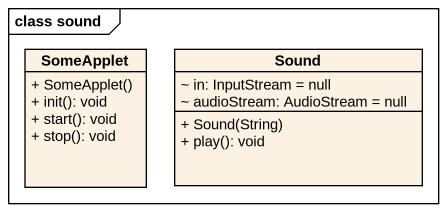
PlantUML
@startuml
mainframe class sound
hide circle
hide empty members
skinparam classAttributeIconSize 0
class SomeApplet {
  + SomeApplet()
  + init(): void
  + start(): void
  + stop(): void
}
class Sound {
  ~ in: InputStream = null
  ~ audioStream: AudioStream = null
  + Sound(String)
  + play(): void
}
@enduml
